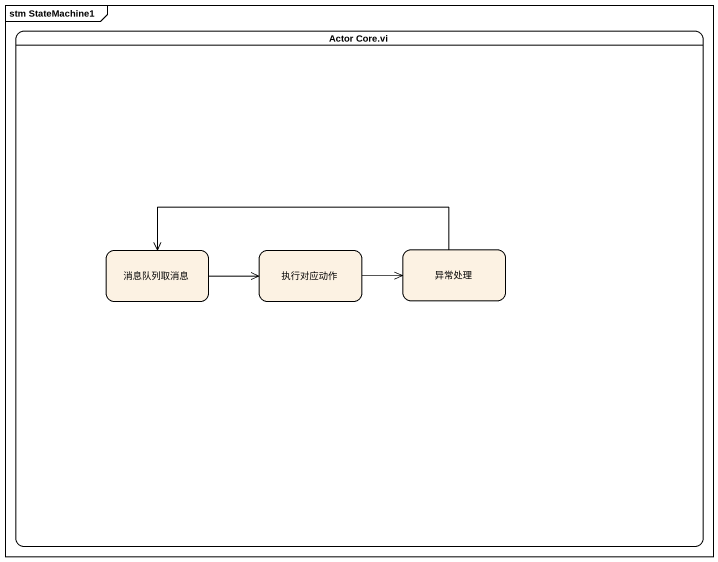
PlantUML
@startuml
mainframe stm StateMachine1
hide empty description
state "Actor Core.vi" as Actor_Core_vi {
  state 消息队列取消息
  state 执行对应动作
  state 异常处理
}
消息队列取消息 -right-> 执行对应动作
执行对应动作 -right-> 异常处理
异常处理 -left-> 消息队列取消息
@enduml
